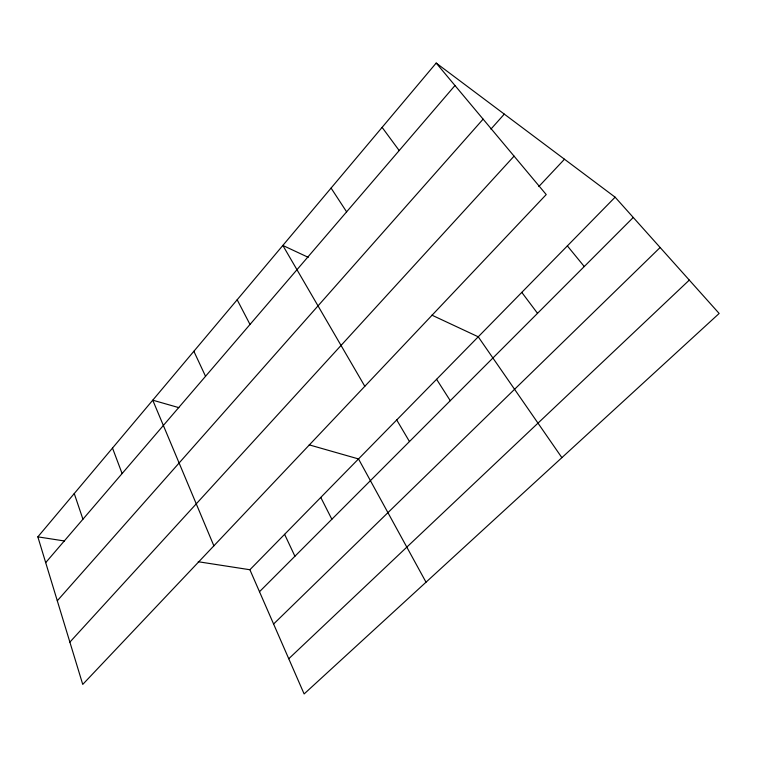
<?xml version="1.0" encoding="UTF-8"?>
<svg xmlns="http://www.w3.org/2000/svg" width="757" height="757" viewBox="0 0 757 757"><rect width="100%" height="100%" fill="white"/><g stroke="black" fill="none" stroke-linecap="round" stroke-linejoin="round"><path stroke-width="1.14" d="M436.183 63.058L546.223 194.568L82.74 684.413L37.85 536.855L436.183 63.058L615.119 197.18L719.15 313.464L304.125 693.942L249.895 569.737L198.23 561.732M45.694 562.631L454.976 85.522M57.295 600.774L483.108 119.152M490.924 129.106L504.294 114.118M69.871 642.125L514.069 156.141M538.795 186.572L564.476 159.225M249.895 569.737L615.119 197.18M259.49 591.719L633.259 217.467M273.599 624.023L660.132 247.501M288.758 658.741L689.296 280.099M37.85 536.855L64.468 540.981M178.841 407.635L152.753 400.188L213.871 545.835M309.206 444.861L358.515 458.941L426.021 582.199M308.269 257.342L282.844 245.448L364.817 386.297M431.906 315.149L478.244 336.808L561.874 457.644M567.362 245.893L584.262 266.53M521.791 292.382L537.527 313.322M382.115 127.375L399.194 150.548M331.083 188.077L346.611 211.846M436.59 379.295L450.273 400.699M396.725 419.965L409.471 441.549M237.168 299.772L250.009 324.45M320.779 497.425L331.859 519.264M284.604 534.328L294.918 556.253M193.868 351.286L205.544 376.295M112.509 448.059L122.104 473.551M74.252 493.555L82.939 519.207"/></g></svg>
